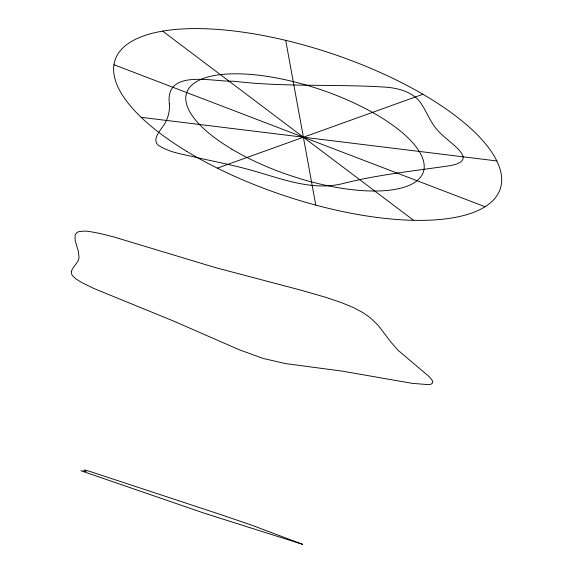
<?xml version="1.0" encoding="UTF-8"?>
<svg xmlns="http://www.w3.org/2000/svg" width="573" height="573" viewBox="0 0 573 573"><rect width="100%" height="100%" fill="white"/><g stroke="black" fill="none" stroke-linecap="round" stroke-linejoin="round"><path stroke-width="0.86" d="M217.346 168.147L422.917 94.266M141.159 117.329L496.827 160.941M113.955 64.728L485.059 206.746M162.639 31.121L413.613 220.319M285.712 40.368L315.78 205.113M169.386 103.985C170.045 112.616 167.23 121.096 161.858 127.836C158.592 132.585 152.497 139.876 158.198 145.141C169.988 153.106 184.857 154.373 198.33 157.955C217.941 162.159 237.623 166.163 256.883 171.828C284.838 179.979 314.097 191.002 343.506 183.403C377.106 174.887 411.557 171.234 445.78 166.292C483.755 161.543 449.06 143.529 438.481 131.188C430.932 123.567 427.444 113.218 421.707 104.365C414.408 92.64 400.14 88.536 387.169 87.261C336.036 83.801 284.58 87.404 233.548 81.187C213.521 82.14 164.695 68.244 169.386 103.985M71.338 271.631L71.689 274.252L72.499 275.656L75.679 278.75L81.294 282.324L94.194 288.62L173.712 321.102L239.385 349.802L263.322 358.483L285.533 363.583L342.088 371.103L412.309 383.351L428.425 384.648L430.717 384.333L432.859 382.785L432.128 380.135L429.048 376.533L398.128 350.325L390.75 341.916L378.488 325.665L370.273 317.736L362.824 312.543L353.212 307.45L341.114 302.494L326.789 297.638L302.021 290.475L215.305 267.57L113.44 236.835L99.91 233.433L89.123 231.442L84.911 231.062L78.952 231.599L77.069 232.445L75.056 235.052L75.178 240.624L78.451 251.654L79.053 257.743L77.992 261.123L72.291 269.145L71.338 271.631M302.494 544.293L204.812 513.379L80.943 470.748L86.179 471.479L84.152 469.86L89.99 471.472L222.052 515.027L252.321 525.391L302.494 544.293M186.511 151.222A203.064 74.891 18.5 0 0 499.477 190.873A203.064 74.891 18.5 0 0 236.95 31.365A203.064 74.891 18.5 0 0 186.511 151.222M231.943 149.231A124.792 45.561 18.5 0 0 423.118 172.623A124.792 45.561 18.5 0 0 259.927 75.385A124.792 45.561 18.5 0 0 231.943 149.231"/></g></svg>
